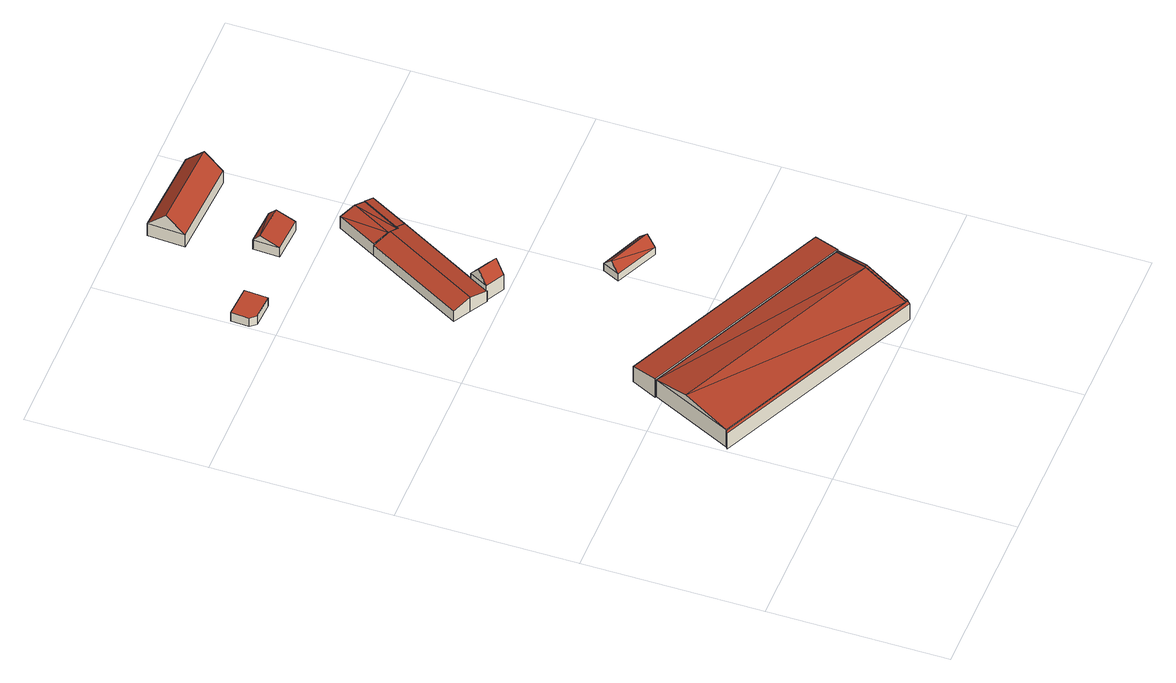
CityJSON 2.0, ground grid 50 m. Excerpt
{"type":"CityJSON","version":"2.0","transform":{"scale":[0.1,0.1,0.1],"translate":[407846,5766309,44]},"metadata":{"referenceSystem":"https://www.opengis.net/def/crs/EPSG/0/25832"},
"CityObjects":{
"building1":{"type":"Building","attributes":{"Gemeindeschluessel":"05515000","Geometrietyp2DReferenz":"3000","function":"31001_2700","roofType":"3100","measuredHeight":8.3},"geometry":[{"type":"Solid","lod":"2","boundaries":[[[[0,1,2,3]],[[4,5,1,0]],[[6,7,5,4]],[[3,2,7,6]],[[0,8,4]],[[6,9,3]],[[8,0,3]],[[3,9,8]],[[4,8,9]],[[9,6,4]],[[1,5,7,2]]]],"semantics":{"surfaces":[{"type":"WallSurface"},{"type":"RoofSurface"},{"type":"GroundSurface"}],"values":[[0,0,0,0,0,0,1,1,1,1,2]]}}]},
"building2":{"type":"Building","attributes":{"Gemeindeschluessel":"05515000","Geometrietyp2DReferenz":"3000","function":"51009_1610"},"children":["building2-1","building2-2","building2-3"]},
"building2-1":{"type":"BuildingPart","attributes":{"roofType":"2100","measuredHeight":6.59},"parents":["building2"],"geometry":[{"type":"Solid","lod":"2","boundaries":[[[[10,11,12,13]],[[14,15,11,10]],[[16,17,18,15,14]],[[14,10,13,16]],[[11,15,18,1,12]],[[1,19,17,16,13,12]],[[18,17,19,1]]]],"semantics":{"surfaces":[{"type":"WallSurface"},{"type":"RoofSurface"},{"type":"GroundSurface"},{"type":"ClosureSurface"}],"values":[[0,0,0,1,2,0,3]]}}]},
"building2-2":{"type":"BuildingPart","attributes":{"roofType":"2100","measuredHeight":6.02},"parents":["building2"],"geometry":[{"type":"Solid","lod":"2","boundaries":[[[[20,21,22,23]],[[24,25,21,20]],[[6,7,25,24]],[[24,20,23,4,6]],[[21,25,7,5,22]],[[7,6,4,5]],[[5,4,23,22]]]],"semantics":{"surfaces":[{"type":"WallSurface"},{"type":"RoofSurface"},{"type":"GroundSurface"},{"type":"ClosureSurface"}],"values":[[0,0,0,1,2,0,3]]}}]},
"building2-3":{"type":"BuildingPart","attributes":{"roofType":"3100","measuredHeight":8.42},"parents":["building2"],"geometry":[{"type":"Solid","lod":"2","boundaries":[[[[19,1,5,4,26]],[[17,18,1,19]],[[27,23,22,18,17]],[[26,28,19]],[[17,29,27]],[[27,29,28,26]],[[19,28,29,17]],[[5,1,18,22]],[[23,27,26,4]],[[22,23,4,5]]]],"semantics":{"surfaces":[{"type":"WallSurface"},{"type":"RoofSurface"},{"type":"GroundSurface"},{"type":"ClosureSurface"}],"values":[[0,0,0,0,0,1,1,2,0,3]]}}]},
"building3":{"type":"Building","attributes":{"Gemeindeschluessel":"05515000","Geometrietyp2DReferenz":"3000","function":"31001_2460","roofType":"9999","measuredHeight":3},"geometry":[{"type":"Solid","lod":"2","boundaries":[[[[30,31,32,33,34]],[[32,35,36,33]],[[31,37,35,32]],[[30,38,37,31]],[[34,39,38,30]],[[33,36,39,34]],[[35,37,38,39,36]]]],"semantics":{"surfaces":[{"type":"RoofSurface"},{"type":"WallSurface"},{"type":"GroundSurface"}],"values":[[0,1,1,1,1,1,2]]}}]},
"building4":{"type":"Building","attributes":{"Gemeindeschluessel":"05515000","Geometrietyp2DReferenz":"3000","function":"31001_2700","roofType":"3100","measuredHeight":8.96},"geometry":[{"type":"Solid","lod":"2","boundaries":[[[[40,41,42,43]],[[44,45,41,40]],[[46,47,45,44]],[[43,42,47,46]],[[40,48,44]],[[46,49,43]],[[43,49,48,40]],[[44,48,49,46]],[[41,45,47,42]]]],"semantics":{"surfaces":[{"type":"WallSurface"},{"type":"RoofSurface"},{"type":"GroundSurface"}],"values":[[0,0,0,0,0,0,1,1,2]]}}]},
"building5":{"type":"Building","attributes":{"Gemeindeschluessel":"05515000","Geometrietyp2DReferenz":"3000","function":"31001_2700","roofType":"3100","measuredHeight":5.07},"geometry":[{"type":"Solid","lod":"2","boundaries":[[[[50,51,52,53]],[[54,55,51,50]],[[56,57,55,54]],[[58,59,57,56]],[[60,61,59,58]],[[62,63,61,60]],[[64,65,63,62]],[[66,67,65,64]],[[68,69,67,66]],[[53,52,69,68]],[[62,60,58,64]],[[56,54,50,53,68,66,64,58]],[[51,55,57,59,61,63,65,67,69,52]]]],"semantics":{"surfaces":[{"type":"WallSurface"},{"type":"RoofSurface"},{"type":"GroundSurface"}],"values":[[0,0,0,0,0,0,0,0,0,0,1,1,2]]}}]},
"building6":{"type":"Building","attributes":{"Gemeindeschluessel":"05515000","Geometrietyp2DReferenz":"3000","function":"31001_2700","roofType":"3100","measuredHeight":5.48},"geometry":[{"type":"Solid","lod":"2","boundaries":[[[[70,71,72,73]],[[74,75,71,70]],[[76,77,75,74]],[[73,72,77,76]],[[70,78,74]],[[76,79,73]],[[73,79,78]],[[78,70,73]],[[79,76,74]],[[74,78,79]],[[71,75,77,72]]]],"semantics":{"surfaces":[{"type":"WallSurface"},{"type":"RoofSurface"},{"type":"GroundSurface"}],"values":[[0,0,0,0,0,0,1,1,1,1,2]]}}]},
"building7":{"type":"Building","attributes":{"Gemeindeschluessel":"05515000","Geometrietyp2DReferenz":"3000","function":"31001_2700","roofType":"3100","measuredHeight":5.36},"geometry":[{"type":"Solid","lod":"2","boundaries":[[[[80,81,82,83]],[[84,85,81,80]],[[86,87,85,84]],[[83,82,87,86]],[[80,88,84]],[[86,89,83]],[[89,88,80]],[[80,83,89]],[[84,88,89,86]],[[81,85,87,82]]]],"semantics":{"surfaces":[{"type":"WallSurface"},{"type":"RoofSurface"},{"type":"GroundSurface"}],"values":[[0,0,0,0,0,0,1,1,1,2]]}}]},
"building8":{"type":"Building","attributes":{"Gemeindeschluessel":"05515000","Geometrietyp2DReferenz":"3000","function":"31001_2460","roofType":"3100","measuredHeight":5.05},"geometry":[{"type":"Solid","lod":"2","boundaries":[[[[90,91,63,92]],[[93,94,91,90]],[[95,67,94,93]],[[92,63,67,95]],[[90,96,93]],[[95,97,92]],[[97,96,90]],[[90,92,97]],[[95,93,96]],[[96,97,95]],[[91,94,67,63]]]],"semantics":{"surfaces":[{"type":"WallSurface"},{"type":"RoofSurface"},{"type":"GroundSurface"}],"values":[[0,0,0,0,0,0,1,1,1,1,2]]}}]},
"building9":{"type":"Building","attributes":{"Gemeindeschluessel":"05515000","Geometrietyp2DReferenz":"3000","function":"51009_1610","roofType":"2100","measuredHeight":4.38},"geometry":[{"type":"Solid","lod":"2","boundaries":[[[[98,99,94,100]],[[101,52,99,98]],[[102,69,52,101]],[[100,94,69,102]],[[101,98,100,102]],[[99,52,69,94]]]],"semantics":{"surfaces":[{"type":"WallSurface"},{"type":"RoofSurface"},{"type":"GroundSurface"}],"values":[[0,0,0,0,1,2]]}}]},
"building10":{"type":"Building","attributes":{"Gemeindeschluessel":"05515000","Geometrietyp2DReferenz":"3000","function":"31001_2700","roofType":"3100","measuredHeight":9.29},"geometry":[{"type":"Solid","lod":"2","boundaries":[[[[103,104,105,106]],[[107,108,104,103]],[[109,110,108,107]],[[106,105,110,109]],[[103,111,107]],[[109,112,106]],[[106,112,111,103]],[[107,111,112,109]],[[104,108,110,105]]]],"semantics":{"surfaces":[{"type":"WallSurface"},{"type":"RoofSurface"},{"type":"GroundSurface"}],"values":[[0,0,0,0,0,0,1,1,2]]}}]}
},
"vertices":[
[701,244,76],[701,244,15],[118,518,15],[118,518,76],[594,17,76],[594,17,15],[10,290,76],[10,290,15],[655,148,98],[72,422,98],
[149,591,69],[149,591,15],[115,520,15],[115,520,81],[740,314,69],[740,314,15],[706,242,81],[706,242,77],[706,242,15],[701,244,77],
[595,7,72],[595,7,15],[599,14,15],[599,14,76],[4,285,72],[4,285,15],
[594,17,77],[599,14,77],[656,150,100],[662,148,100],
[92,1620,42],[6,1625,42],[3,1574,42],[17,1558,42],[88,1554,42],[3,1574,12],[17,1558,12],[6,1625,12],[92,1620,12],[88,1554,12],
[378,1064,63],[378,1064,10],[325,1093,10],[325,1093,63],[349,1013,63],[349,1013,10],[297,1042,63],[297,1042,10],[363,1038,100],[311,1067,100],
[325,1093,46],[325,1093,9],[451,1317,9],[451,1317,46],[297,1042,46],[297,1042,9],[296,1039,46],[296,1039,9],[247,1067,60],[247,1067,9],[199,1094,46],[199,1094,9],[351,1365,46],[351,1365,9],[399,1338,60],[399,1338,9],[423,1325,53],[423,1325,9],[426,1331,53],[426,1331,9],
[479,751,33],[479,751,7],[600,696,7],[600,696,33],[501,799,33],[501,799,7],[622,745,33],[622,745,7],[490,775,61],[611,721,61],
[370,1654,43],[370,1654,10],[268,1660,10],[268,1660,43],[366,1580,43],[366,1580,10],[264,1586,43],[264,1586,10],[369,1634,64],[267,1640,64],
[414,1478,50],[414,1478,9],[351,1365,50],[486,1438,50],[486,1438,9],[423,1325,50],[457,1454,59],[394,1341,59],
[510,1424,45],[510,1424,9],[486,1438,52],[451,1317,45],[426,1331,52],
[212,1822,58],[212,1822,15],[458,1809,15],[458,1809,58],[217,1926,58],[217,1926,15],[464,1912,58],[464,1912,15],[215,1874,108],[461,1861,108]
]}
